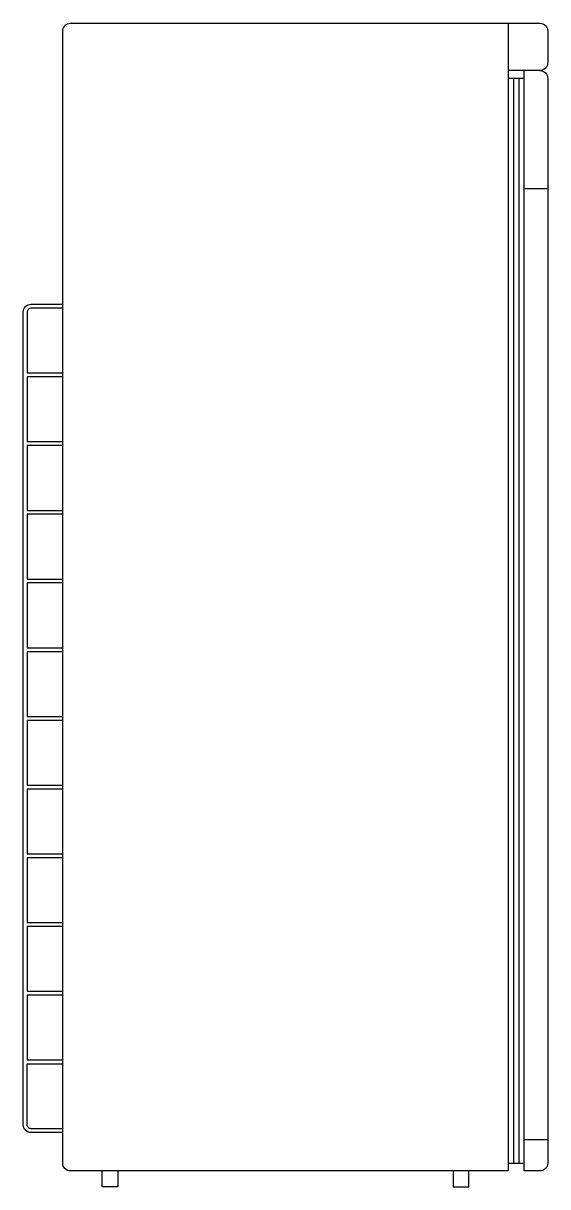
# Model space of a CAD drawing. Header units: millimetres. Extents: x -3067.13 to -3066.47, y 2858.05 to 2859.52.
import ezdxf

# ---------------------------------------------------------------- set-up
doc = ezdxf.new("R2010")
doc.units = ezdxf.units.MM
doc.header["$LTSCALE"] = 10
doc.layers.add('cozinha_freezers', color=2, linetype='Continuous')

msp = doc.modelspace()

# ---------------------------------------------------------------- linework, layer by layer
at = {"layer": 'cozinha_freezers'}
for p, q in [((-3066.4959, 2859.4513), (-3066.5159, 2859.4513)), ((-3066.4659, 2859.3113), (-3066.4959, 2859.3113)), ((-3066.4959, 2858.1063), (-3066.4659, 2858.1063)), ((-3066.5159, 2858.0763), (-3066.4959, 2858.0763))]:
    msp.add_line(p, q, dxfattribs=at)
at = {"layer": 'cozinha_freezers', "color": 1}
for p, q in [((-3066.5092, 2859.4513), (-3066.5092, 2858.0763)), ((-3066.5026, 2859.4513), (-3066.5026, 2858.0763))]:
    msp.add_line(p, q, dxfattribs=at)
at = {"layer": 'cozinha_freezers'}
for points in [[(-3066.5159, 2859.5213), (-3066.5159, 2858.0663), (-3067.0709, 2858.0663, -0.414214), (-3067.0809, 2858.0763), (-3067.0809, 2859.5113, -0.414214), (-3067.0709, 2859.5213), (-3066.4759, 2859.5213, -0.414214), (-3066.4659, 2859.5113), (-3066.4659, 2859.4713, -0.414214), (-3066.4759, 2859.4613), (-3066.5159, 2859.4613)], [(-3066.4759, 2859.4613, -0.414214), (-3066.4659, 2859.4513), (-3066.4659, 2858.0763, -0.414214), (-3066.4759, 2858.0663), (-3066.4959, 2858.0663), (-3066.4959, 2859.4613)]]:
    msp.add_lwpolyline(points, format="xyb", dxfattribs=at)
at = {"layer": 'cozinha_freezers', "color": 1}
for points in [[(-3067.0809, 2858.1149), (-3067.1209, 2858.1149, -0.414214), (-3067.1309, 2858.1249), (-3067.1309, 2859.1551, -0.414214), (-3067.1209, 2859.1651), (-3067.0809, 2859.1651)], [(-3067.0809, 2859.1601), (-3067.1209, 2859.1601, 0.414214), (-3067.1259, 2859.1551), (-3067.1259, 2859.078), (-3067.0809, 2859.078)], [(-3067.0809, 2858.1199), (-3067.1209, 2858.1199, -0.414214), (-3067.1259, 2858.1249), (-3067.1259, 2858.202), (-3067.0809, 2858.202)]]:
    msp.add_lwpolyline(points, format="xyb", dxfattribs=at)
for points in [[(-3067.0809, 2859.073), (-3067.1259, 2859.073), (-3067.1259, 2858.9909), (-3067.0809, 2858.9909)], [(-3067.0809, 2858.9859), (-3067.1259, 2858.9859), (-3067.1259, 2858.9038), (-3067.0809, 2858.9038)], [(-3067.0809, 2858.8988), (-3067.1259, 2858.8988), (-3067.1259, 2858.8167), (-3067.0809, 2858.8167)], [(-3067.0809, 2858.8117), (-3067.1259, 2858.8117), (-3067.1259, 2858.7296), (-3067.0809, 2858.7296)], [(-3067.0809, 2858.7246), (-3067.1259, 2858.7246), (-3067.1259, 2858.6425), (-3067.0809, 2858.6425)], [(-3067.0809, 2858.6375), (-3067.1259, 2858.6375), (-3067.1259, 2858.5554), (-3067.0809, 2858.5554)], [(-3067.0809, 2858.5504), (-3067.1259, 2858.5504), (-3067.1259, 2858.4683), (-3067.0809, 2858.4683)], [(-3067.0809, 2858.4633), (-3067.1259, 2858.4633), (-3067.1259, 2858.3812), (-3067.0809, 2858.3812)], [(-3067.0809, 2858.3762), (-3067.1259, 2858.3762), (-3067.1259, 2858.2941), (-3067.0809, 2858.2941)], [(-3067.0809, 2858.2891), (-3067.1259, 2858.2891), (-3067.1259, 2858.207), (-3067.0809, 2858.207)]]:
    msp.add_lwpolyline(points, dxfattribs=at)
at = {"layer": 'cozinha_freezers'}
for points in [[(-3067.0109, 2858.0663), (-3067.0109, 2858.0463), (-3067.0309, 2858.0463), (-3067.0309, 2858.0663)], [(-3066.5859, 2858.0663), (-3066.5859, 2858.0463), (-3066.5659, 2858.0463), (-3066.5659, 2858.0663)]]:
    msp.add_lwpolyline(points, dxfattribs=at)

doc.saveas('drawing.dxf')
